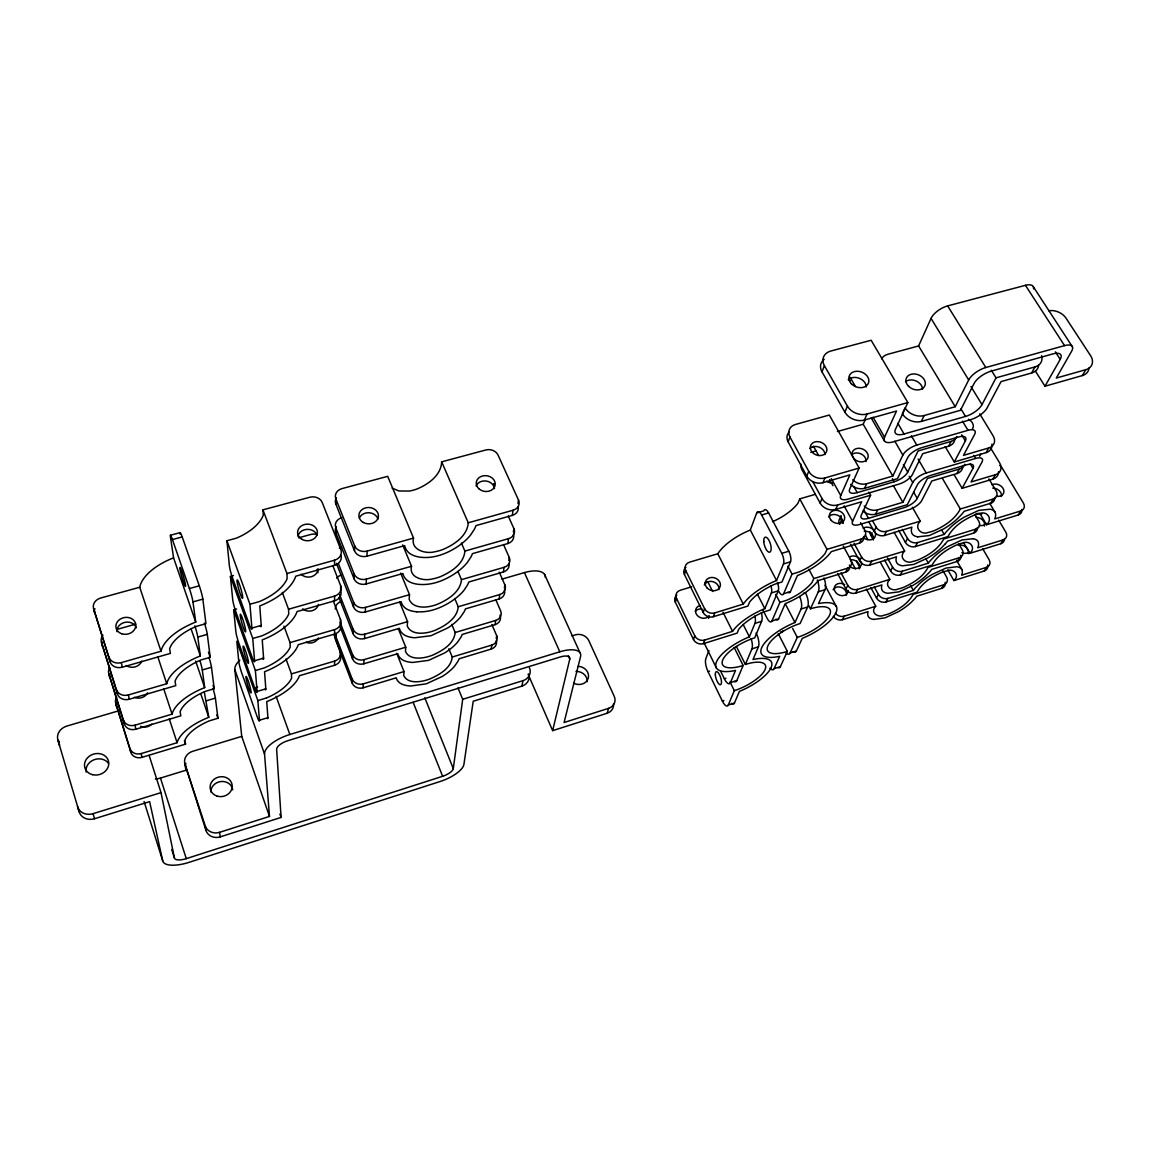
<?xml version="1.0" encoding="UTF-8"?>
<svg xmlns="http://www.w3.org/2000/svg" width="1150" height="1150" viewBox="0 0 1150 1150"><rect width="100%" height="100%" fill="white"/><g stroke="black" fill="none" stroke-linecap="round" stroke-linejoin="round"><path stroke-width="1.5" d="M496.268 640.363A8.395 7.346 8.4 0 1 491.208 649.074L459.109 658.777A51.649 21.965 -21.9 0 1 457.729 661.681L454.595 666.152A38.453 16.301 -22.1 0 1 442.232 676.459L426.363 683.804L410.909 685.989A38.64 16.373 -22.3 0 1 399.151 682.396L397.842 681.03A49.953 21.189 -22.4 0 1 396.247 677.796L363.113 687.815A8.625 7.619 0 0 1 352.144 683.057L335.714 640.234L335.728 636.151A8.568 7.446 -0.1 0 1 335.297 633.377M513.389 534.276A9.286 7.834 9 0 1 507.854 543.533L472.42 553.653A57.126 27.054 -22.4 0 1 470.853 557.132L467.331 562.465A42.521 20.068 -22.6 0 1 453.603 574.439C443.354 580.951 431.279 585.451 419.003 584.387A42.722 20.125 -22.8 0 1 406.065 579.327L404.628 577.573A55.243 26.062 -23 0 1 402.888 573.491L366.189 583.956A9.559 8.165 1.7 0 1 354.013 578.766L335.8 532.738L335.8 527.735A9.487 7.964 1.4 0 1 341.794 517.701M518.161 506.719A9.531 7.964 9.1 0 1 512.282 515.401L475.971 525.593A58.592 28.506 -22.5 0 1 474.361 529.259L470.724 534.836A43.614 21.131 -22.8 0 1 456.622 547.271C446.157 553.969 433.737 558.584 421.159 557.304A43.815 21.203 -23 0 1 407.905 551.799L406.439 549.944A56.652 27.456 -23.2 0 1 404.671 545.617L367.008 556.197A9.818 8.309 2.1 0 1 354.516 550.879L335.829 504.045L335.829 498.784A9.732 8.093 1.8 0 1 341.981 488.606L387.694 476.33L413.54 538.099C410.449 550.088 425.902 554.199 434.844 551.756A23.187 11.169 -22.8 0 0 443.21 549.384C454.351 544.554 467.288 536.001 468.251 522.79L441.658 461.84L485.889 449.966A9.444 7.763 8.1 0 1 498.022 455.012L518.521 500.106L517.96 503.571M334.018 634.771L340.285 651.101L340.256 655.313A8.97 7.849 -1.3 0 1 334.592 665.275L299.417 675.726A46.086 20.297 -19.4 0 1 266.728 701.601L267.907 717.672A8.697 0.92 73.4 0 1 267.332 718.232M333.342 601.062L340.457 619.433L340.429 623.918A9.258 8.021 -0.7 0 1 334.578 634.081L298.267 644.69A47.552 21.663 -19.3 0 1 264.558 671.744L265.808 688.85A8.97 0.978 73.5 0 1 265.032 689.224M332.911 565.915L340.644 585.666L340.616 590.453A9.559 8.194 -0.1 0 1 334.578 600.832L297.045 611.584A49.119 23.173 -19.3 0 1 262.243 639.918L263.58 658.145L254.581 660.79A9.272 1.006 73.6 0 1 252.181 657.398L235.836 611.728A9.157 0.978 73.7 0 1 232.717 599.696L230.431 576.438L233.45 575.589M352.144 683.057L352.216 679.089L335.728 636.151M499.991 615.149A8.596 7.461 8.5 0 1 495.061 624.651L462.199 634.455A52.914 23.086 -22 0 1 460.776 637.488L457.542 642.146A39.402 17.135 -22.2 0 1 444.863 652.826L428.591 660.359L412.778 662.457A39.574 17.207 -22.4 0 1 400.746 658.562L399.409 657.11A51.175 22.281 -22.5 0 1 397.785 653.674L363.817 663.809A8.841 7.748 0.5 0 1 352.576 658.95L352.647 654.796L340.127 622.409M504.404 589.993A8.812 7.59 8.7 0 1 499.1 598.977L465.434 608.882A54.237 24.308 -22.1 0 1 463.967 612.059L460.632 616.932A40.394 18.041 -22.3 0 1 447.637 628.015L430.948 635.734L414.747 637.761A40.566 18.113 -22.5 0 1 402.428 633.492L401.048 631.954A52.454 23.446 -22.7 0 1 399.395 628.317L364.564 638.566A9.071 7.892 0.9 0 1 353.036 633.592L353.107 629.223L339.624 594.607M416.774 611.8A41.616 19.076 -22.6 0 1 404.196 607.114L402.787 605.475A53.806 24.696 -22.8 0 1 401.106 601.622L365.355 611.987A9.315 8.021 1.3 0 1 353.51 606.913L353.596 602.298L338.33 563.457M354.013 578.766L354.099 573.893L335.8 527.735M354.516 550.879L354.617 545.747L335.829 498.784M363.113 687.815L363.228 683.876A8.668 7.633 0.1 0 1 352.216 679.089M363.817 663.809L363.946 659.669A8.884 7.777 0.5 0 1 352.647 654.796M364.564 638.566L364.694 634.211A9.114 7.906 1 0 1 353.107 629.223M365.355 611.987L365.484 607.401A9.358 8.05 1.4 0 1 353.596 602.298M366.189 583.956L366.332 579.111A9.617 8.194 1.8 0 1 354.099 573.893M367.008 556.197L367.152 551.094A9.861 8.338 2.1 0 1 354.617 545.747M396.707 653.272L404.009 671.571L403.736 675.524C406.956 682.654 416.473 682.352 422.97 681.016A20.456 8.625 -22.2 0 0 430.359 678.759C439.588 674.576 451.131 668.136 452.238 657.024L448.831 648.801M398.461 629.136L405.749 647.22L405.461 651.389C408.624 658.821 418.413 658.763 425.141 657.383A20.959 9.071 -22.3 0 0 432.716 655.112C442.276 650.799 454.077 644 455.156 632.514L451.763 624.393M399.639 602.097L407.574 621.633L407.258 626.003C410.378 633.736 420.454 633.981 427.426 632.558A21.476 9.545 -22.4 0 0 435.174 630.272C445.107 625.844 457.183 618.643 458.232 606.754L454.739 598.489M400.66 573.131L409.501 594.679L409.17 599.294C412.203 607.344 422.582 607.919 429.812 606.452A22.023 10.062 -22.5 0 0 437.776 604.138C448.083 599.581 460.446 591.962 461.466 579.643L457.973 571.464M402.687 544.913L411.527 566.26C408.624 577.889 423.847 581.325 432.342 578.953A22.612 10.609 -22.7 0 0 440.507 576.61C451.231 571.924 463.896 563.845 464.887 551.08L461.38 542.973M441.658 461.84C441.226 475.065 428.605 484.107 417.421 488.822A22.77 11.73 -22.7 0 1 409.17 491.064L398.892 490.964L392.136 488.103M171.752 849.519L174.426 857.972A11.586 4.269 -18.9 0 0 186.271 858.648L442.621 776.293A10.839 4.025 -22.2 0 0 453.287 768.588L462.702 699.301L457.973 687.872M491.208 649.074L491.841 645.064A8.424 7.36 8.4 0 0 496.685 635.706L491.884 624.551M495.061 624.651L495.722 620.439A8.639 7.489 8.6 0 0 500.667 610.923L495.736 599.581M499.1 598.977L499.804 594.55A8.855 7.604 8.7 0 0 504.864 584.89L499.287 572.183M416.817 611.771C428.792 612.605 440.536 608.249 450.512 601.91A41.429 19.004 -22.4 0 0 463.896 590.41L467.317 585.307A55.646 25.631 -22.2 0 0 468.826 581.986L503.369 571.981L504.103 567.324A9.085 7.734 8.9 0 0 509.277 557.491L503.542 544.582M507.854 543.533L508.616 538.631A9.329 7.863 9 0 0 513.921 528.655L508.228 515.976M512.282 515.401L513.101 510.226A9.574 7.978 9.1 0 0 518.521 500.106M496.239 638.394L496.685 635.706M504.39 587.851L504.864 584.89M508.774 560.625L509.277 557.491M513.389 531.947L513.921 528.655M144.095 801.536L162.725 860.904A25.76 9.516 -18.9 0 0 189.074 862.342L440.234 781.468A24.107 8.97 -22.2 0 0 463.91 764.405L473.211 701.241L521.913 686.133L522.977 680.656A11.471 10.12 10.5 0 0 529.431 667.747M613.496 703.8A10.537 9.329 16.5 0 1 607.171 713.23L552.647 730.652L569.782 659.079L568.316 655.816M607.171 713.23L608.623 708.328A10.594 9.358 16.4 0 0 614.215 696.282L588.8 640.593A10.422 9.071 13.8 0 0 575.316 634.857L571.952 635.893M777.443 582.489A7.719 2.99 72.8 0 1 778.234 590.841L770.169 609.946L763.413 612.044A31.452 11.73 -26.6 0 0 738.631 629.452L737.164 633.104L703.354 643.669A7.576 6.483 20 0 1 693.479 639.501L675.323 602.169L676.545 598.446A7.504 6.368 18.2 0 1 680.297 590.238L691.653 586.816M684.408 574.439L685.702 570.501A7.705 6.483 18.1 0 1 689.54 562.178L717.801 553.754A38.065 15.611 -27.2 0 1 750.318 530.049L756.714 512.929L763.686 510.902A7.849 3.091 73.7 0 1 768.631 512.943L788.828 551.224A7.935 3.163 73.1 0 1 790.496 561.818L781.986 581.986L775.057 584.099A32.329 12.348 -27 0 0 749.527 602.197L747.974 606.036L713.316 616.731A7.777 6.598 19.7 0 1 703.168 612.461L684.408 574.439A7.676 6.454 18.1 0 1 685.918 567.324M693.479 639.501L694.787 635.864L676.545 598.446M703.168 612.461L704.548 608.623L685.702 570.501M703.354 643.669L704.706 640.047L732.55 631.35A37.576 14.016 -26.6 0 1 764.822 608.652L771.377 592.954A7.734 2.961 72.8 0 0 771.032 586.04M713.316 616.731L714.739 612.907L743.288 604.109A38.626 14.763 -27 0 1 776.538 580.534L783.452 563.96A7.949 3.134 73.1 0 0 781.77 553.351L761.616 514.984A7.849 3.062 73.7 0 0 756.714 512.929M708.918 650.541L705.784 658.835A9.847 3.349 72.2 0 0 708.041 671.614L722.358 701.069A9.947 3.407 71.8 0 0 728.295 705.008L734.462 702.995L739.421 691.394A35.291 12.535 -26 0 0 771.147 667.489A35.291 12.535 -26 0 0 753.006 659.511L758.439 646.789A10.508 3.867 72.2 0 0 756.139 632.974M954.816 438.423A12.118 9.358 23.3 0 1 948.678 446.171L922.717 453.718L912.41 474.519A12.104 4.83 -29.4 0 1 898.898 484.136L848.283 499.057A12.147 4.945 -28.8 0 1 840.722 495.578L849.864 474.878L822.954 482.698A12.319 9.847 20.7 0 1 806.797 476.086L788.124 441.844L789.964 436.986A12.219 9.689 19.4 0 1 795.527 424.451L829.322 415.035L859.136 468.036L849.706 489.109A12.19 4.974 -29 0 0 857.239 492.631L894.168 481.764A12.161 4.888 -29.4 0 0 907.724 472.104L918.088 450.958L951.136 441.384A12.161 9.372 23.3 0 0 956.814 436.497M1038.608 365.183A14.504 10.767 23.7 0 1 1031.608 373.003L1001.046 381.599L987.131 407.891A14.576 5.908 -30.8 0 1 970.715 419.635L893.234 441.859A14.662 6.138 -29.9 0 1 884.566 437.187L896.526 411.024L864.398 420.052A14.835 11.543 20.6 0 1 844.891 412.174L822.006 371.853L824.392 365.657A14.691 11.299 19.3 0 1 830.861 351.023L871.139 340.256L907.839 402.572L895.491 429.238A14.72 6.167 -30.1 0 0 904.072 434.01L965.497 416.444A14.662 5.98 -30.9 0 0 981.999 404.613L996.015 377.847L1034.957 366.922A14.576 10.796 23.6 0 0 1041.584 355.666M806.797 476.086L808.723 471.313L789.964 436.986M815.178 494.371L799.753 498.87L798.028 503.125A33.034 13.944 -27.8 0 1 772.455 521.697M720.633 671.183L724.342 678.744A10.221 3.551 72 0 0 730.466 682.626L735.511 670.421A36.311 13.239 -26.3 0 1 716.464 661.897A36.311 13.239 -26.3 0 1 749.383 636.827L754.932 623.415A10.824 4.011 72.5 0 0 754.946 615.969M844.891 412.174L847.421 406.108L824.392 365.657M730.466 682.626L736.805 680.599L743.13 665.491L734.174 647.493M761.429 612.806A10.81 4.039 72.5 0 1 761.631 621.316L754.731 637.819A29.282 10.681 -26.3 0 0 722.761 659.942A29.282 10.681 -26.3 0 0 743.13 665.491M728.295 705.008L734.318 690.676A28.463 10.106 -26 0 0 765.109 669.473A28.463 10.106 -26 0 0 745.358 664.456L736.388 646.458M745.358 664.456L751.928 648.859A10.523 3.824 72.2 0 0 751.094 638.624M822.954 482.698L824.952 477.94L859.136 468.036M962.766 465.994A11.716 9.114 24.1 0 1 956.872 473.57L931.831 480.973L921.711 500.624A11.687 4.514 -29.2 0 1 908.629 509.809L859.826 524.457A11.73 4.614 -28.6 0 1 852.596 521.295L861.637 501.759L835.705 509.436A11.902 9.574 21.6 0 1 820.094 503.024L822.02 498.525L812.906 481.807M763.154 610.521L767.223 618.47A7.475 2.832 72.4 0 0 771.938 620.986L779.916 602.356L786.672 600.271A32.588 12.521 -27.2 0 0 812.029 582.489L813.798 578.579L847.521 568.215A7.705 6.296 23.5 0 0 850.842 559.949L843.324 546.164M778.708 591.287A7.676 2.99 72.7 0 0 783.624 593.731L792.048 574.094L798.962 571.981A33.537 13.196 -27.6 0 0 825.111 553.495L826.979 549.369L861.551 538.904A7.906 6.397 23.2 0 0 864.915 530.509L860.588 522.704M864.398 420.052L867.014 414.014L907.839 402.572M771.938 620.986L778.579 618.916L785.191 603.678A38.913 14.936 -27.2 0 0 818.11 580.621L845.652 572.139A7.676 6.282 23.5 0 0 849.462 565.053M783.624 593.731L790.424 591.632L797.41 575.561A40.049 15.755 -27.6 0 0 831.349 551.598L859.568 543.044A7.878 6.383 23.2 0 0 863.621 536.475M837.387 431.523L863.219 424.235L865.217 419.621M835.705 509.436L837.703 504.951L870.607 495.233L868.854 492.099M881.59 358.786A14.318 10.925 20.8 0 1 887.944 354.257L918.606 345.949L931.04 318.406A14.835 6.684 -32.1 0 1 947.658 305.9L1025.426 285.315A14.792 6.426 -33 0 1 1033.577 288.923M769.939 668.207A10.134 3.766 71.9 0 0 774.137 668.61L779.7 656.319A36.096 13.009 -26.8 0 1 761.774 647.551A36.096 13.009 -26.8 0 1 794.981 622.509L801.09 609.011A10.738 4.255 72.5 0 0 799.652 596.491M839.644 524.371L841.455 520.346A7.576 6.109 22.6 0 1 841.053 515.502M778.061 667.69A10.12 3.795 71.9 0 0 780.39 666.612L787.348 651.403L778.234 633.607M803.404 593.386L805.474 592.739A10.724 4.284 72.4 0 1 807.688 606.956L800.084 623.544A29.109 10.479 -26.8 0 0 767.97 645.624A29.109 10.479 -26.8 0 0 787.348 651.403M850.669 484.38A12.017 9.559 22 0 0 864.584 488.319L866.712 483.719L892.817 476.057L902.851 455.113A12.406 5.046 -29.8 0 1 916.78 445.093L968.012 430.316A12.362 4.916 -30.4 0 1 974.654 434.312L963.499 455.357L988.698 447.968A11.874 9.114 24.3 0 0 993.126 435.85L979.742 413.871M786.241 653.186A10.249 3.91 72 0 0 790.079 652.999L797.281 637.402A29.497 10.738 -27 0 0 829.653 614.991A29.497 10.738 -27 0 0 810.462 608.796L808.852 605.734M810.462 608.796L818.326 591.761A10.867 4.428 72.6 0 0 817.319 579.988M790.079 652.999L796.375 651.001L802.269 638.351A36.57 13.311 -27 0 0 835.834 613.008A36.57 13.311 -27 0 0 818.498 603.592L824.981 589.691A10.853 4.456 72.6 0 0 823.989 577.933M870.607 495.233L861.307 515.099A11.773 4.643 -28.7 0 0 868.494 518.319L904.101 507.653A11.744 4.557 -29.2 0 0 917.24 498.41L927.417 478.457L959.287 469.042A11.759 9.128 24.1 0 0 964.749 464.269M845.652 572.139L847.521 568.215M859.568 543.044L861.551 538.904M862.96 511.118A11.629 9.301 22.9 0 0 875.61 514.179L877.694 509.824L902.865 502.32L912.741 482.54A11.974 4.701 -29.6 0 1 926.224 472.981L975.602 458.448A11.931 4.6 -30.1 0 1 981.971 462.099L971.046 481.979L995.383 474.72A11.5 8.869 25.1 0 0 999.623 462.889L990.553 447.911M924.183 415.538A14.533 11.169 22.1 0 1 905.079 407.848L902.348 413.741A14.461 11.141 22.1 0 0 921.366 421.403L924.183 415.538L955.233 406.726L968.702 379.96A15.122 6.296 -31.4 0 1 985.823 367.511L1064.555 345.618A15.079 6.052 -32.2 0 1 1071.642 351.196L1056.275 378.062L1085.844 369.682A14.231 10.436 24.7 0 0 1090.588 355.666L1066.079 318.234A14.016 10.221 23.5 0 0 1048.757 310.773M873.425 539.982L870.837 535.325L872.088 532.752M958.755 543.734L962.277 549.815A7.374 5.879 26.4 0 1 959.445 557.649L957.274 561.416L931.773 569.379A44.85 16.143 -28.2 0 1 929.588 572.067L925.52 576.179A33.451 11.989 -28.3 0 1 912.798 585.479L899.041 591.833L887.886 593.285A33.652 12.032 -28.4 0 1 881.777 589.418L881.518 588.067A43.571 15.554 -28.5 0 1 881.921 584.933L855.715 593.113A7.446 6.124 24.4 0 1 845.969 589.073L847.794 585.336L841.024 572.815M945.242 543.936L941.045 548.248A34.428 12.607 -28.7 0 1 927.906 557.908L913.79 564.434L902.419 565.786A34.644 12.65 -28.8 0 1 896.267 561.588L896.023 560.151A44.85 16.344 -28.9 0 1 896.497 556.83L869.659 565.096A7.648 6.224 24.1 0 1 859.654 560.956L861.566 557.017L854.019 543.26M917.686 536.849A35.693 13.297 -29.2 0 1 911.533 532.234L911.332 530.696A46.216 17.193 -29.4 0 1 911.878 527.174L884.364 535.512A7.863 6.311 23.8 0 1 874.072 531.286L876.099 527.131L872.634 520.907M833.304 616.299A7.259 6.023 24.8 0 0 842.476 619.721L844.229 616.184L875.739 606.237L866.41 589.116M855.715 593.113L857.569 589.389L889.812 579.356L880.483 562.479M869.659 565.096L871.614 561.171L904.633 551.023L894.111 532.292M884.364 535.512L886.434 531.372L920.273 521.137L912.352 507.279M948.678 446.171L951.136 441.384M947.816 569.883L953.911 580.563C960.423 574.957 953.192 567.827 946.766 570.946A17.494 6.081 -28.5 0 0 940.973 572.758C931.629 576.984 922.041 582.892 917.082 592.178L886.018 601.982A7.259 5.937 25.6 0 1 876.53 598.043L878.399 594.449L874.23 586.816M963.499 542.498L969.809 553.366C976.451 547.759 969.622 539.824 962.751 543.03A17.997 6.383 -28.9 0 0 956.814 544.856C947.111 549.226 937.25 555.464 932.133 565.096L900.349 574.986A7.446 6.038 25.3 0 1 890.603 570.975L892.572 567.18L887.398 557.865M980.217 514.036L986.542 524.731C993.298 519.139 986.944 510.341 979.584 513.619A18.529 6.713 -29.3 0 0 973.504 515.459C963.427 519.987 953.264 526.571 947.988 536.561L915.443 546.566A7.648 6.124 24.9 0 1 905.438 542.455L907.508 538.459L902.376 529.359M875.739 606.237C869.529 612.447 878.126 618.183 884.019 615.25A17.322 6.052 -27.9 0 0 889.755 613.439C898.883 609.299 908.27 603.549 913.071 594.464L943.805 584.761A7.188 5.793 26.7 0 0 946.608 577.041L943.043 570.803M889.812 579.356C883.43 585.58 891.753 592.092 898.064 589.044A17.811 6.354 -28.3 0 0 903.929 587.204C913.402 582.935 923.062 576.883 928.007 567.439L959.445 557.649M904.633 551.023C898.078 557.276 906.099 564.607 912.841 561.444A18.328 6.684 -28.7 0 0 918.864 559.59C928.697 555.177 938.63 548.794 943.747 539.005L975.904 529.115A7.576 5.966 26 0 0 978.765 521.151L975.128 514.984M920.273 521.137C913.56 527.419 921.193 535.613 928.424 532.378A18.874 7.029 -29.1 0 0 934.591 530.495C944.811 525.924 955.046 519.168 960.336 509.004L993.269 499.028A7.777 6.052 25.7 0 0 996.144 490.949L988.928 478.903M945.171 446.574L954.299 461.969L965.367 440.91L961.745 434.858M886.018 601.982L887.915 598.388L913.33 590.396A43.456 14.979 -28.5 0 1 915.458 587.779L919.454 583.726A32.602 11.284 -28.5 0 1 932.19 574.439L945.99 568.071L956.843 566.734A32.833 11.399 -28.4 0 1 962.262 570.731L962.363 572.082A42.421 14.749 -28.3 0 1 961.688 575.158L986.427 567.367A7.188 5.707 27.3 0 0 989.115 559.719L982.761 548.881M900.349 574.986L902.348 571.219L928.352 563.126A44.692 15.712 -28.9 0 1 930.566 560.395L934.706 556.154A33.523 11.845 -28.9 0 1 947.844 546.509L962.004 539.968L973.087 538.717M915.443 546.566L917.556 542.584L944.179 534.419A46.014 16.503 -29.4 0 1 946.493 531.544L950.791 527.117A34.514 12.449 -29.3 0 1 964.347 517.069L978.894 510.341L990.179 509.22A34.773 12.578 -29.2 0 1 995.598 513.921L995.641 515.444A44.907 16.273 -29.1 0 1 994.807 518.909L1020.697 510.974A7.576 5.879 26.6 0 0 1023.414 503.096L1002.067 467.863A7.475 5.764 25.3 0 0 999.753 465.405M956.872 473.57L959.287 469.042M954.169 474.792L962.133 488.304L972.972 468.409L970.255 463.867M954.299 461.969L986.154 452.611L988.698 447.968M1031.608 373.003L1034.957 366.922M1035.374 371.062L1044.991 386.213L1060.214 359.361L1055.384 351.871M962.133 488.304L992.881 479.104L995.383 474.72M874.086 619.404L885.026 617.866L898.438 611.671A32.545 11.414 -27.9 0 0 910.786 602.729L914.696 598.791A43.614 15.367 -27.8 0 0 916.809 596.217L941.735 588.34L943.805 584.761M945.242 543.936A46.144 16.977 -28.6 0 0 947.528 541.118L973.619 533.082L975.904 529.115M917.729 536.82L929.329 535.555L943.819 528.842A35.463 13.268 -29.2 0 0 957.389 518.794L961.759 514.28A47.552 17.883 -29.1 0 0 964.146 511.319L990.854 503.211L993.269 499.028M1044.991 386.213L1082.351 375.576L1085.844 369.682M953.911 580.563L984.227 571.004L986.427 567.367M969.809 553.366L1000.802 543.706L1003.116 539.896A7.374 5.793 26.9 0 0 1005.819 532.134L998.646 520.087M986.542 524.731L1018.253 514.984L1020.697 510.974M722.358 701.069L723.896 700.566M724.342 678.744L725.923 678.241M774.137 668.61L780.39 666.612M708.041 671.614L709.564 671.14M234.844 669.616L241.73 736.374L192.697 751.295A11.385 10.062 -12.2 0 0 184.963 764.161L205.246 825.901A11.572 10.408 -14.3 0 0 219.578 832.327L269.488 816.414L264.543 754.098L234.844 669.616A26.522 11.946 -19.5 0 1 239.789 660.186M608.623 708.328L564.089 722.516L580.534 656.679A25.588 10.264 -24 0 0 559.806 651.791L289.857 734.505A27.154 11.054 -20.1 0 0 264.543 754.098M184.963 764.161L205.979 830.487A11.5 10.364 -14.5 0 0 220.225 836.869L281.089 817.42L276.647 749.426A12.247 4.988 -20 0 1 288.018 740.629L560.438 656.923A11.514 4.629 -24 0 1 569.782 659.079M842.476 619.721L868.077 611.628A42.377 14.806 -28.1 0 0 867.732 614.589L868.006 615.854A32.732 11.457 -28 0 0 874.057 619.433M751.928 648.859L758.439 646.789M1003.116 539.896L977.816 547.759A43.614 15.496 -28.7 0 0 978.578 544.496L978.506 543.059A33.767 11.974 -28.8 0 0 973.116 538.689M754.932 623.415L761.631 621.316M801.09 609.011L807.688 606.956M162.725 860.904L149.615 801.636L94.53 818.728A12.736 11.126 -18.8 0 1 79.149 811.799L77.567 806.696A12.808 11.169 -18.6 0 0 93.049 813.668L161.014 792.637L149.155 755.464M462.702 699.301L522.977 680.656M818.326 591.761L824.981 589.691M155.408 779.068A11.328 4.629 -18.2 0 0 160.468 778.061L186.185 770.169M771.377 592.954L778.234 590.841M363.228 683.876L404.009 671.571M452.238 657.024L491.841 645.064M704.634 582.892L707.868 581.914L712.655 591.474M116.639 697.303A9.071 7.791 -12.7 0 0 115.747 703.311L129.979 748.564A9.186 7.992 -14.1 0 0 141.191 753.566L177.1 742.713A44.807 18.874 -19 0 1 208.768 717.312L204.312 692.041M259.469 720.231L257.844 700.58L236.799 641.269L238.812 661.811A8.596 0.862 73.5 0 0 241.744 672.994L257.169 716.68A8.711 0.891 73.4 0 0 259.469 720.231L267.907 717.672M115.747 703.311L130.841 752.359A9.143 7.964 -14.2 0 0 142.025 757.333L185.538 744.151L184.906 740.356A37.504 15.798 -19 0 1 209.257 720.878L217.954 718.247L215.395 698.122A9.085 0.748 73.5 0 0 212.98 688.548M783.452 563.96L790.496 561.818M781.77 553.351L788.828 551.224M236.641 609.04L233.709 609.874L235.865 631.709A8.869 0.92 73.6 0 0 238.884 643.31L254.754 687.959A8.97 0.934 73.5 0 0 257.097 691.438L265.808 688.85M363.946 659.669L405.749 647.22M455.156 632.514L495.722 620.439M109.753 667.604A9.358 7.964 -11.9 0 0 108.819 673.742L124.344 724.098A9.43 8.151 -13.2 0 0 135.873 729.201L180.809 715.817L180.133 711.764A38.654 16.819 -18.8 0 1 205.217 691.409L214.216 688.735L211.485 667.288A9.387 0.805 73.5 0 0 208.969 657.326M875.61 514.179L907.336 504.692L917.326 484.883A11.917 4.658 -29.6 0 1 930.767 475.367L966.546 464.816A11.888 4.571 -29.9 0 1 972.972 468.409M257.844 700.58L266.469 697.992M266.469 697.992A38.597 17.006 -19.4 0 0 291.626 678.04L291.453 673.886L334.592 661.092A9.013 7.878 -1.2 0 0 340.285 651.101M206.497 700.753L215.395 698.122M254.754 687.959L257.629 687.096M108.819 673.742L123.424 720.058A9.473 8.179 -13.1 0 0 134.996 725.19L172.069 714.164A46.187 20.096 -18.8 0 1 204.7 687.614L202.285 669.961A9.401 0.748 73.5 0 0 200.014 660.876M119.844 710.47L66.887 726.053A12.578 10.767 -16.1 0 0 57.874 739.924L79.149 811.799M257.097 691.438L255.386 670.522L264.284 667.906A39.833 18.141 -19.3 0 0 290.231 647.033L290.044 642.606L283.964 626.146M102.983 635.231A9.66 8.151 -11.1 0 0 101.444 642.246L117.415 693.967A9.746 8.352 -12.3 0 0 129.317 699.229L175.778 685.616L175.059 681.303A39.891 17.94 -18.7 0 1 200.919 659.985L210.22 657.283L207.302 634.354A9.717 0.848 73.6 0 0 204.427 623.113M761.616 514.984L768.631 512.943M364.694 634.211L407.574 621.633M458.232 606.754L499.804 594.55M864.584 488.319L897.489 478.659L907.666 457.671A12.348 4.988 -29.8 0 1 921.538 447.709L958.669 436.971A12.305 4.902 -30.3 0 1 965.367 440.91M502.047 579.111L524.429 572.599A25.012 11.112 -23.9 0 1 545.387 577.501M290.044 642.606L334.578 629.625A9.301 8.05 -0.6 0 0 340.457 619.433M202.285 669.961L211.485 667.288M101.444 642.246L116.423 689.669A9.789 8.381 -12.2 0 0 128.383 694.945L166.721 683.732A47.653 21.448 -18.7 0 1 200.373 655.931L197.786 637.086A9.732 0.805 73.6 0 0 194.868 625.83M254.581 660.79L252.756 638.48L261.956 635.821A41.141 19.406 -19.2 0 0 288.736 613.956L288.549 609.227L282.268 592.394M365.484 607.401L409.501 594.679M461.466 579.643L504.103 567.324M334.564 565.297L334.549 560.208A9.933 8.409 0.5 0 0 340.831 549.585L322.201 502.464A9.818 8.165 0.3 0 0 309.853 497.231L262.933 509.824L263.278 515.085A41.745 21.807 -18.6 0 1 236.296 538.186L226.924 540.744L229.353 565.584A9.459 1.035 73.8 0 0 232.602 578.091L249.435 624.809A9.588 1.064 73.7 0 0 251.893 628.087L261.194 625.413L259.785 605.921A50.787 24.826 -19.2 0 0 295.751 576.193L334.564 565.297A9.89 8.381 0.4 0 0 341.047 555.436M93.581 608.623L108.962 657.196A10.12 8.582 -11.3 0 0 121.311 662.616L161 651.245A49.22 22.928 -18.5 0 1 195.73 622.078L192.97 601.896A10.077 0.862 73.7 0 0 189.405 588.556L172.428 539.566A9.947 0.834 73.9 0 0 170.43 536.791L173.578 557.851A48.329 24.064 -17.9 0 0 139.739 587.247L100.668 598.014A9.991 8.338 -10.2 0 0 93.581 608.623L110.026 661.796A10.077 8.553 -11.4 0 0 122.317 667.201L170.401 653.387L169.625 648.773A41.199 19.176 -18.5 0 1 196.334 626.405L205.951 623.659L202.831 599.136A10.062 0.92 73.7 0 0 199.295 585.796L182.203 536.935A9.933 0.891 73.9 0 0 180.147 534.189M288.549 609.227L334.564 596.074A9.602 8.223 0 0 0 340.644 585.666M197.786 637.086L207.302 634.354M810.793 452.396L815.939 450.929M366.332 579.111L411.527 566.26M464.887 551.08L508.616 538.631M921.366 421.403L960.466 410.277L974.079 383.496A15.036 6.224 -31.4 0 1 991.128 371.148L1053.041 353.884A15.007 6.023 -32 0 1 1060.214 359.361M251.893 628.087L249.938 604.253L259.454 601.551A42.536 20.801 -19.2 0 0 287.141 578.608L286.939 573.548L262.933 509.824M286.939 573.548L334.549 560.208M367.152 551.094L413.54 538.099M468.251 522.79L513.101 510.226M192.97 601.896L202.831 599.136M116.854 629.438L135.743 624.119M189.405 588.556L199.295 585.796M298.583 537.812L310.673 534.491A9.487 7.992 -0.2 0 1 316.998 534.621M172.428 539.566L182.203 536.935M170.459 535.224L180.205 532.608M1033.376 286.824L1072.447 346.854M1025.426 285.315L1064.555 345.618M991.286 370.228L996.015 377.847M947.658 305.9L985.823 367.511M931.04 318.406L968.702 379.96M970.974 386.587L981.999 404.613M960.969 408.926L965.497 416.444M918.606 345.949L955.233 406.726M962.507 421.188L968.012 430.316M973.762 455.4L975.602 458.448M989.747 503.326L995.239 512.555M942.497 478.558L960.336 509.004M911.389 435.836L916.78 445.093M897.863 423.329L904.072 434.01M918.117 459.051L926.224 472.981M894.844 441.241L902.851 455.113M941.505 529.776L944.179 534.419M903.354 464.514L907.724 472.104M909.176 476.359L912.741 482.54M956.556 560.323L961.86 569.538M850.08 377.257L855.399 386.472M873.08 417.206L884.566 437.187M871.197 417.924L884.537 441.126M913.732 492.315L917.24 498.41M863.219 424.235L892.817 476.057M892.443 478.731L894.168 481.764M893.277 485.487L902.865 502.32M925.764 558.555L928.352 563.126M898.624 530.366L905.438 542.455M910.742 585.753L913.33 590.396M853.818 486.507L857.239 492.631M864.211 510.629L868.494 518.319M868.897 521.985L874.072 531.286M884.594 560.122L890.603 570.975M865.217 534.879L867.761 539.479M813.51 446.286L818.613 455.529M831.364 478.644L840.722 495.578M829.581 479.564L832.988 485.746M844.071 505.827L852.596 521.295M841.455 520.346L843.137 523.408M850.482 544.194L859.654 560.956M859.898 567.582L857.411 563.026A7.159 5.836 24.1 0 1 856.678 560.754M870.708 587.391L876.53 598.043M820.094 503.024L801.952 469.689A11.773 9.401 20.4 0 1 800.874 464.14M850.31 559.533L855.384 568.876M799.753 498.87L826.979 549.369M837.559 573.447L845.969 589.073M825.01 585.278L836.496 606.841M808.867 569.293L813.798 578.579M787.908 566.217L792.048 574.094M750.318 530.049L776.538 580.534M785.536 604.296L794.981 622.509M775.79 594.392L779.916 602.356M792.623 628.418L797.281 637.402M757.462 594.262L764.822 608.652M717.801 553.754L743.288 604.109M743.188 624.522L749.383 636.827M722.991 612.217L732.55 631.35M729.977 681.835L734.318 690.676M703.901 642.419L716.479 668.136M544.568 574.411L579.988 652.74M524.429 572.599L559.806 651.791M528.094 674.188L552.647 730.652M424.81 697.82L453.287 768.588M413.137 702.334L442.621 776.293M336.418 563.342L353.51 606.913M338.963 597.439L353.036 633.592M340.098 626.664L352.576 658.95M285.991 658.993L291.453 673.886M226.924 540.744L249.938 604.253M276.072 696.296L289.857 734.505M230.431 576.438L252.756 638.48M233.709 609.874L255.386 670.522M279.91 814.042L281.089 817.42M241.73 736.374L269.488 816.414M208.466 652.223L210.22 657.283M173.578 557.851L195.73 622.078M213.052 685.357L214.216 688.735M191.058 628.806L200.373 655.931M216.818 714.941L217.954 718.247M195.658 661.092L204.7 687.614M200.847 694.011L208.768 717.312M139.739 587.247L161 651.245M157.78 656.707L166.721 683.732M184.417 740.758L185.538 744.151M163.688 688.721L172.069 714.164M169.251 718.836L177.1 742.713M160.468 778.061L186.271 858.648M57.874 739.924L59.541 745.329A12.506 10.724 -16.3 0 1 59.268 741.29M93.049 813.668L94.53 818.728M108.962 657.196L110.026 661.796M116.423 689.669L117.415 693.967M123.424 720.058L124.344 724.098M129.979 748.564L130.841 752.359M121.311 662.616L122.317 667.201M128.383 694.945L129.317 699.229M134.996 725.19L135.873 729.201M141.191 753.566L142.025 757.333M161.014 792.637L174.426 857.972M205.246 825.901L205.979 830.487M219.578 832.327L220.225 836.869M334.564 596.074L334.578 600.832M334.578 629.625L334.578 634.081M334.592 661.092L334.592 665.275M528.655 674.144A11.399 10.077 10.5 0 1 521.913 686.133M86.164 772.139A12.204 10.594 -16.7 0 1 93.912 759.805A12.204 10.594 -16.7 0 1 108.445 763.356M185.797 769.005A11.313 10.019 -12.4 0 1 185.854 763.241M578.249 666.339A10.235 8.999 14.3 0 1 588.239 678.141A10.235 8.999 14.3 0 1 573.505 683.1M575.992 671.413A10.178 8.97 14.3 0 1 587.176 681.763M210.795 791.947A11.04 9.876 -12.3 0 1 221.131 781.511A11.04 9.876 -12.3 0 1 232.717 789.834M675.323 602.169A7.489 6.354 18.3 0 1 676.804 595.168M704.706 640.047A7.604 6.497 19.9 0 1 694.787 635.864M709.191 615.796A7.547 6.411 19.5 0 1 697.317 615.509A7.547 6.411 19.5 0 1 699.861 605.533M695.362 611.383A7.518 6.397 19.5 0 1 701.989 608.997M708.989 616.429A7.518 6.397 19.5 0 1 708.529 618.341M714.739 612.907A7.806 6.612 19.7 0 1 704.548 608.623M704.303 585.005A7.719 6.497 19.3 0 1 713.331 581.785A7.719 6.497 19.3 0 1 718.923 589.677M778.579 618.916A7.475 2.861 72.4 0 1 775.819 619.174M790.424 591.632A7.662 3.019 72.7 0 1 787.923 592.308M828.561 516.939A7.834 6.339 22.2 0 1 837.574 515.2A7.834 6.339 22.2 0 1 842.763 522.776M994.621 497.533A7.748 6.038 25.7 0 1 990.854 503.211M886.434 531.372A7.892 6.325 23.7 0 1 876.099 527.131M917.556 542.584A7.676 6.138 24.9 0 1 907.508 538.459M1021.833 509.436A7.547 5.865 26.6 0 1 1018.253 514.984M992.076 484.754A7.533 5.836 25.8 0 1 1003.591 489.512A7.533 5.836 25.8 0 1 996.202 496.182M992.709 488.103A7.504 5.836 25.8 0 1 1001.463 496.498M977.327 527.476A7.547 5.951 26.1 0 1 973.619 533.082M871.614 561.171A7.676 6.224 24.1 0 1 861.566 557.017M839.371 523.825A7.547 6.095 22.6 0 1 841.225 517.169M864.196 531.185A7.59 6.138 23.6 0 1 873.669 538.531A7.619 6.138 23.5 0 0 873.454 529.776A7.619 6.138 23.5 0 0 863.176 528.224M873.598 538.588A7.619 6.138 23.5 0 1 863.319 537.611M960.796 555.292A7.36 5.865 26.4 0 1 957.274 561.416M857.569 589.389A7.475 6.138 24.4 0 1 847.794 585.336M850.54 559.791A7.389 6.038 23.9 0 1 857.713 562.364A7.389 6.038 23.9 0 1 859.395 568.833M861.465 561.962A7.418 6.052 23.8 0 1 857.958 568.1A7.418 6.052 23.8 0 1 849.591 566.26M849.491 557.017A7.418 6.052 23.8 0 1 859.668 558.684M870.837 535.325A7.346 5.923 23.8 0 1 870.09 531.803M902.348 571.219A7.475 6.038 25.2 0 1 892.572 567.18M1004.396 538.847A7.346 5.779 27 0 1 1000.802 543.706M986.082 523.322A7.331 5.764 26.1 0 1 979.311 525.392M975.876 513.906A7.331 5.764 26.1 0 1 981.784 514.064M976.034 517.299A7.317 5.75 26.1 0 1 984.371 526.125M945.199 582.303A7.173 5.779 26.7 0 1 941.735 588.34M844.229 616.184A7.288 6.038 24.7 0 1 835.403 613.266M833.132 589.749A7.202 5.951 24.2 0 1 841.728 587.549A7.202 5.951 24.2 0 1 846.357 595.24M848.283 590.424A7.231 5.951 24.1 0 1 839.974 595.341A7.231 5.951 24.1 0 1 834.656 586.529A7.231 5.951 24.1 0 1 844.776 584.631M887.915 598.388A7.274 5.951 25.6 0 1 878.399 594.449M987.591 565.009A7.173 5.692 27.3 0 1 984.227 571.004M969.522 551.554A7.159 5.678 26.4 0 1 961.874 552.704M958.41 545.344A7.13 5.664 26.5 0 1 965.986 547.127A7.13 5.664 26.5 0 1 968.286 553.725M734.462 702.995A9.933 3.436 71.8 0 1 731.486 703.354M736.805 680.599A10.206 3.579 72 0 1 734.189 681.404M796.375 651.001A10.235 3.953 71.9 0 1 793.011 651.604M782.934 630.674A7.101 2.717 72.2 0 1 780.419 631.882M866.712 483.719A12.075 9.588 22 0 1 852.739 479.751M991.918 444.087A11.831 9.085 24.4 0 1 986.154 452.611M968.429 419.247A8.208 6.296 23.6 0 1 972.44 428.979M851.489 454.926A8.294 6.555 21.6 0 1 860.933 453.862A8.294 6.555 21.6 0 1 866.065 461.552M813.553 447.364A11.96 5.218 -29.2 0 1 812.432 446.818M788.124 441.844A12.176 9.66 19.4 0 1 789.331 431.782M824.952 477.94A12.362 9.876 20.6 0 1 808.723 471.313M809.945 448.471A8.496 6.756 20.2 0 1 819.289 447.221A8.496 6.756 20.2 0 1 824.924 454.581M877.694 509.824A11.672 9.315 22.9 0 1 864.196 506M998.531 471.716A11.457 8.855 25.1 0 1 992.881 479.104M980.49 453.862A7.949 6.124 24.4 0 1 979.628 456.219M837.703 504.951A11.946 9.602 21.6 0 1 822.02 498.525M832.902 483.173A8.237 6.584 21.1 0 1 826.678 481.189M1088.992 367.957A14.159 10.408 24.7 0 1 1082.351 375.576M905.539 381.671A9.962 7.619 21.7 0 1 916.176 381.009A9.962 7.619 21.7 0 1 922.544 389.246M850.353 380.751A14.375 6.512 -30.5 0 1 848.786 378.623M822.006 371.853A14.619 11.27 19.3 0 1 824.205 359.289M867.014 414.014A14.907 11.572 20.6 0 1 847.421 406.108M848.24 379.759A10.206 7.892 20.2 0 1 859.409 378.336A10.206 7.892 20.2 0 1 866.281 387.004M261.194 625.413A9.574 1.121 73.7 0 1 260.389 626.089M297.908 536.274A9.861 8.294 -0.4 0 1 306.892 529.359A9.861 8.294 -0.4 0 1 316.998 535.023M476.086 485.947A9.487 7.892 8 0 1 486.177 481.031A9.487 7.892 8 0 1 494.486 488.549M335.829 504.045A9.689 8.064 1.7 0 1 336.346 497.893M359.389 517.931A9.717 8.151 2.6 0 1 369.049 512.742A9.717 8.151 2.6 0 1 377.948 519.038M493.652 483.647A9.214 7.648 8 0 1 493.982 484.294M335.8 532.738A9.444 7.935 1.4 0 1 336.317 526.671M508.976 563.558A9.042 7.705 8.8 0 1 503.369 571.981M339.322 548.061A9.243 7.834 1.1 0 1 341.622 547.098M336.706 578.148A8.999 7.705 0.7 0 1 341.449 575M335.297 609.011A8.783 7.576 0.3 0 1 341.291 601.508M335.714 640.234A8.539 7.432 -0.2 0 1 336.188 634.556M263.58 658.145A9.258 1.049 73.6 0 1 262.574 658.289M316.897 569.897A9.545 8.107 -0.9 0 1 317.975 572.7M317.975 568.632A9.588 8.136 -0.9 0 1 311.822 576.567A9.588 8.136 -0.9 0 1 301.012 574.181M318.406 604.383A9.272 7.964 -1.4 0 1 312.124 610.722A9.272 7.964 -1.4 0 1 302.723 608.867M318.449 637.962A8.984 7.791 -2 0 1 305.972 642.232M116.667 707.236A9.027 7.763 -12.9 0 1 116.797 702.765M151.886 724.054A9.085 7.878 -12.7 0 1 140.631 726.326M109.796 677.925A9.315 7.935 -12 0 1 109.71 674.144M147.617 692.832A9.372 8.05 -11.8 0 1 134.464 697.331M102.494 646.702A9.617 8.122 -11.2 0 1 102.666 642.031M141.838 661.049A9.674 8.237 -10.9 0 1 126.27 665.519M94.702 613.396A9.933 8.309 -10.4 0 1 94.875 608.609M116.912 631.709A9.962 8.409 -10.2 0 1 125.091 622.308A9.962 8.409 -10.2 0 1 136.361 627.828M92.431 774.654A12.276 10.638 -16.5 0 0 108.618 761.631A12.276 10.638 -16.5 0 0 88.866 756.556A12.276 10.638 -16.5 0 0 92.431 774.654M216.717 795.973A11.098 9.919 -12.1 0 0 232.142 785.105A11.098 9.919 -12.1 0 0 214.604 778.909A11.098 9.919 -12.1 0 0 216.717 795.973M763.787 541.535A7.849 3.062 73.3 0 0 769.652 552.216A7.849 3.062 73.3 0 0 768.947 540.299A7.849 3.062 73.3 0 0 763.787 541.535M706.948 587.779A7.748 6.512 19.2 0 0 719.957 587.075A7.748 6.512 19.2 0 0 711.534 577.458A7.748 6.512 19.2 0 0 706.948 587.779M831.306 520.49A7.878 6.354 22.2 0 0 844.316 519.857A7.878 6.354 22.2 0 0 835.475 510.284A7.878 6.354 22.2 0 0 831.306 520.49M715.343 675.007A6.9 2.357 72 0 0 720.331 684.782A6.9 2.357 72 0 0 719.541 674.777A6.9 2.357 72 0 0 715.343 675.007M854.091 458.778A8.323 6.569 21.5 0 0 867.819 458.189A8.323 6.569 21.5 0 0 858.417 448.256A8.323 6.569 21.5 0 0 854.091 458.778M812.331 452.381A8.524 6.771 20.2 0 0 826.491 451.792A8.524 6.771 20.2 0 0 816.931 441.6A8.524 6.771 20.2 0 0 812.331 452.381M908.514 386.228A10.005 7.633 21.6 0 0 924.916 385.624A10.005 7.633 21.6 0 0 913.431 373.937A10.005 7.633 21.6 0 0 908.514 386.228M851.446 383.884A10.264 7.906 20.1 0 0 868.394 383.266A10.264 7.906 20.1 0 0 856.764 371.249A10.264 7.906 20.1 0 0 851.446 383.884M237.518 584.243A9.588 1.064 73.8 0 0 242.463 598.331A9.588 1.064 73.8 0 0 239.588 584.775A9.588 1.064 73.8 0 0 237.518 584.243M302.048 539.393A9.904 8.309 -0.3 0 0 317.4 532.924A9.904 8.309 -0.3 0 0 303.068 525.018A9.904 8.309 -0.3 0 0 302.048 539.393M479.363 489.181A9.531 7.906 8 0 0 495.032 485.659A9.531 7.906 8 0 0 482.842 475.899A9.531 7.906 8 0 0 479.363 489.181M363.414 522.503A9.775 8.179 2.6 0 0 378.422 516.163A9.775 8.179 2.6 0 0 364.147 508.357A9.775 8.179 2.6 0 0 363.414 522.503M240.652 618.168A9.272 1.006 73.7 0 0 245.439 631.896A9.272 1.006 73.7 0 0 242.679 618.959A9.272 1.006 73.7 0 0 240.652 618.168M243.584 649.966A8.984 0.934 73.5 0 0 248.242 663.378A8.984 0.934 73.5 0 0 245.583 651.001A8.984 0.934 73.5 0 0 243.584 649.966M246.502 680.57A8.711 0.891 73.5 0 0 250.973 692.976A8.711 0.891 73.5 0 0 248.026 680.34A8.711 0.891 73.5 0 0 246.502 680.57M180.55 571.938A9.933 0.834 73.8 0 0 185.466 586.471A9.933 0.834 73.8 0 0 182.174 572.369A9.933 0.834 73.8 0 0 180.55 571.938M121.598 633.722A10.005 8.438 -10.1 0 0 135.757 624.622A10.005 8.438 -10.1 0 0 120.132 619.174A10.005 8.438 -10.1 0 0 121.598 633.722"/></g></svg>
